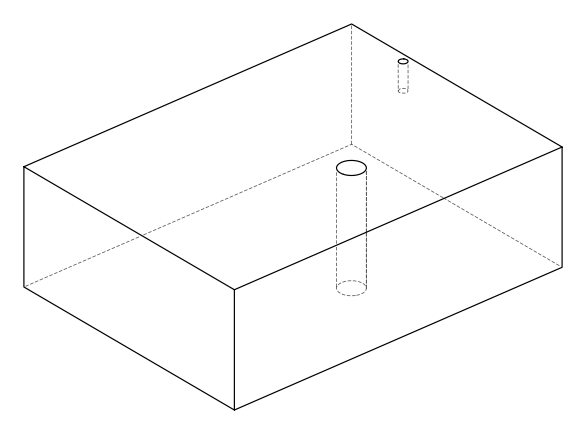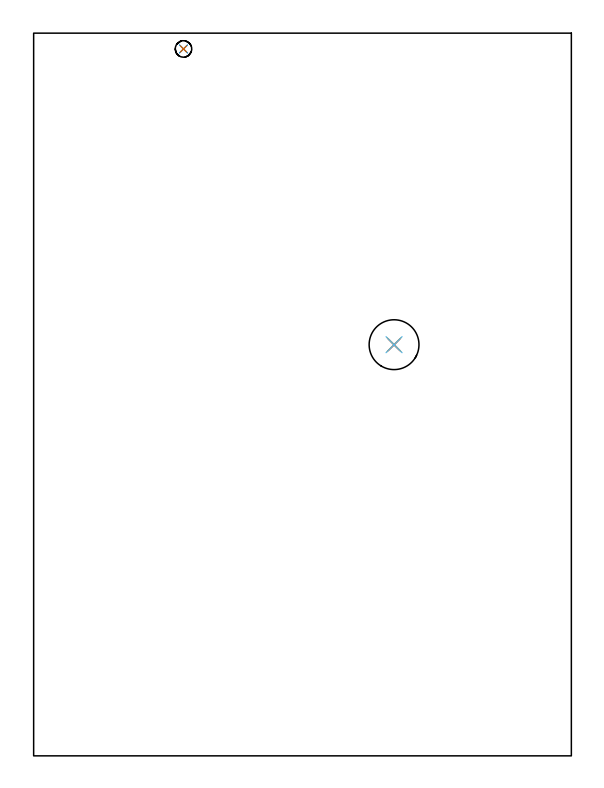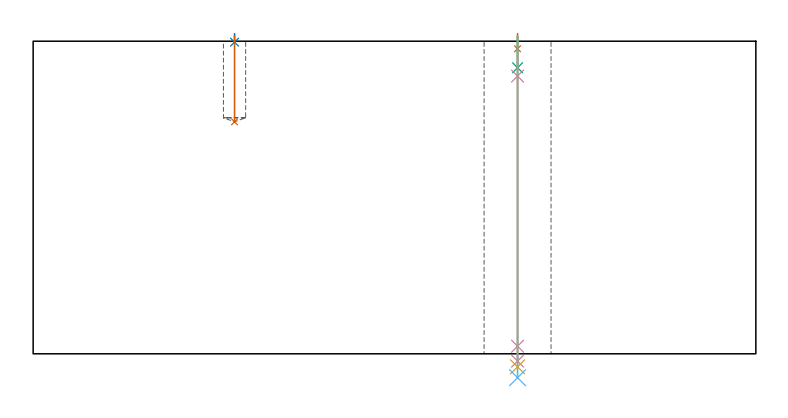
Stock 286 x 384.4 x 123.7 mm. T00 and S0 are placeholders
(PLAN: 7 operations, 5 tool changes, 1.9 min)
(1 SPOT_DRILL | STEP1HOLE | NXT0321_9005460120000 | 0.05 min | 184 mm3)
(2 SPOT_DRILL_1 | STEP1POCKET | NXT0321_9005460120000 | 0.03 min | 1 mm3)
(3 DRILL_BLIND_HOLE_INTO_CENTER | STEP1HOLE | NXT0301_041 | 0.05 min | 284 mm3)
(4 GUN_DRILL_THROUGH_HOLE | STEP1HOLE | UGT0307_002 | 0.56 min | 3190 mm3)
(5 SPADE_DRILL_TO_ENLARGE_THROUGH_HOLE | STEP1HOLE | UGT0306_007 | 0.53 min | 22747 mm3)
(6 DRILL_TO_ENLARGE_THROUGH_HOLE | STEP1HOLE | UGT0301_388 | 0.54 min | 41766 mm3)
(7 DRILL_BLIND_HOLE_INTO_CENTER_1 | STEP1POCKET | NXT0301_059 | 0.14 min | 1868 mm3)
(TOOL NXT0321_9005460120000 | NC Spot Drill, 142deg, 12mm, Carbide, Uncoated | D12 PA142 FL30 Z2)
(TOOL NXT0301_041 | Carbide Drill 7mm [860.1-0700-035A1-MM 2214] | D7 PA140 FL53 Z2)
(TOOL UGT0307_002 | Gun Drill 6 mm | D6 PA130 FL24 Z1)
(TOOL UGT0306_007 | Spade Drill 16.5mm | D16.5 PA132 FL10 Z2)
(TOOL UGT0301_388 | Twist Drill 26.5 mm | D26.5 PA118 FL165 Z2)
(TOOL NXT0301_059 | Carbide Drill 8.8mm [860.1-0880-026A1-MM 2214] | D8.8 PA140 FL47 Z2)
(OP 1 SPOT_DRILL)
G17 G21 G94 G90
T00 M6
G54
G17 G0 G90 X191.7 Y218.7 S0 M3
G43 Z133.7 H0
G94 G81 G98 Z120.7 F250. R126.7
G80
M5
M2
(OP 2 SPOT_DRILL_1)
G17 G21 G94 G90
T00 M6
G54
G17 G0 G90 X79.7 Y376. S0 M3
G43 Z133.7 H0
G94 G81 G98 Z123.321 F250. R126.7
G80
M5
M2
(OP 3 DRILL_BLIND_HOLE_INTO_CENTER)
G17 G21 G94 G90
T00 M6
G54
G17 G0 G90 X191.7 Y218.7 S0 M3
G43 Z133.7 H1
G94 G81 G98 Z113.2 F250. R125.7
G80
M5
M2
(OP 4 GUN_DRILL_THROUGH_HOLE)
G17 G21 G94 G90
T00 M6
G54
G17 G0 G90 X191.7 Y218.7 M8
G43 Z133.7 H0
Z120.652
S716 M3
G94 G1 Z109.893 F125. M26
G4 X.084
Z3. F250.
G4 X.084
Z-2.899 F125.
G4 X.084
M5
M9
G0 Z120.652
Z133.7
M2
(OP 5 SPADE_DRILL_TO_ENLARGE_THROUGH_HOLE)
G17 G21 G94 G90
T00 M6
G54
G17 G0 G90 X191.7 Y218.7 S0 M3
G43 Z133.7 H0
G94 G73 G98 Z-5.173 F250. Q16.109 R125.7
G80
M5
M2
(OP 6 DRILL_TO_ENLARGE_THROUGH_HOLE)
G17 G21 G94 G90
T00 M6
G54
G17 G0 G90 X191.7 Y218.7 S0 M3
G43 Z133.7 H0
G94 G73 G98 Z-9.461 F250. Q22.194 R125.7
G80
M5
M2
(OP 7 DRILL_BLIND_HOLE_INTO_CENTER_1)
G17 G21 G94 G90
T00 M6
G54
G17 G0 G90 X79.7 Y376. S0 M3
G43 Z133.7 H1
G94 G81 G98 Z91.8 F250. R125.7
G80
M5
M2
